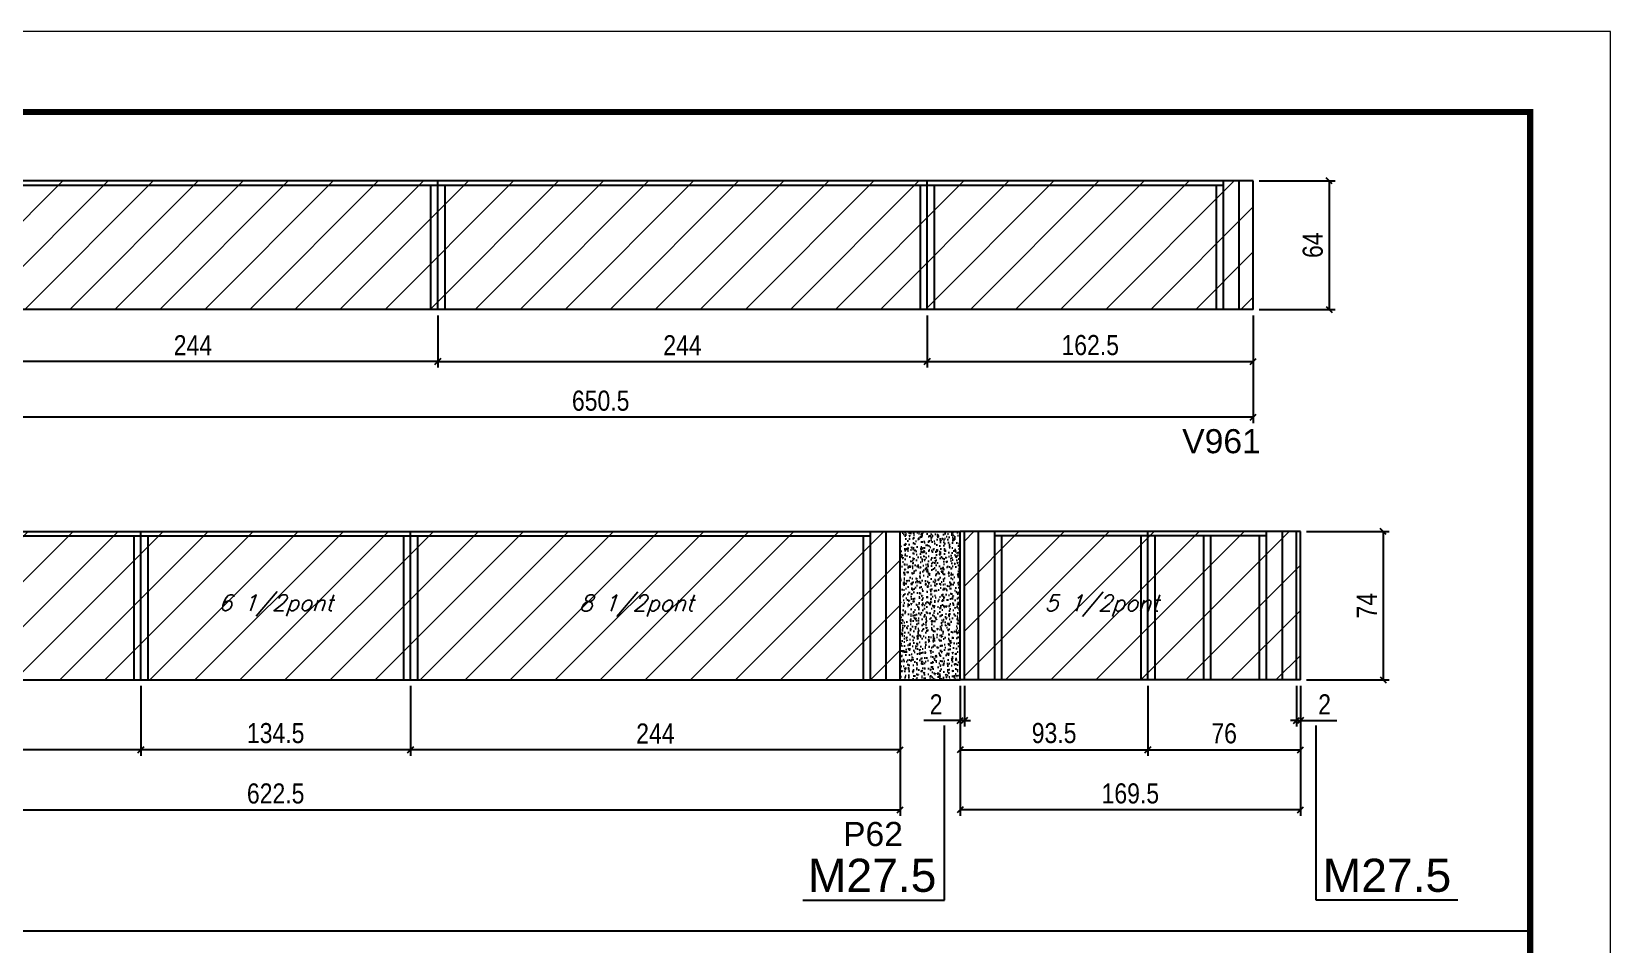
# Model space of a CAD drawing. Extents: x 3309 to 9563, y -2522 to 14608.
# Drawn here: x 8776 to 9563, y 9559 to 10014 of the extents above; entities that cross this region are included whole.
import ezdxf

# ---------------------------------------------------------------- set-up
doc = ezdxf.new("R2010")
doc.units = 0
doc.linetypes.add('DASHED', pattern=[0.75, 0.5, -0.25])
for name, color, linetype in [('5', 5, 'Continuous'), ('COTA', 241, 'Continuous'), ('NOMENCLATURA', 7, 'Continuous'), ('Painéis', 200, 'Continuous'), ('SARR_2.2x7', 40, 'Continuous'), ('SARR_3.5x7', 81, 'Continuous'), ('texto', 7, 'Continuous')]:
    doc.layers.add(name, color=color, linetype=linetype)
for name, color, linetype, lineweight in [('Folhas', 255, 'Continuous', 9), ('Hachura', 251, 'Continuous', 9), ('SARRAFO DE PRESSAO', 251, 'DASHED', 9)]:
    doc.layers.add(name, color=color, linetype=linetype, lineweight=lineweight)
doc.styles.add('COTA TECNICA', font='techl___.ttf', dxfattribs={"height": 10})
doc.styles.add('Romans', font='romans.shx')
doc.styles.get("Standard").update_dxf_attribs({"font": 'arial.ttf'})
doc.dimstyles.new('PAINEL', dxfattribs={"dimtxt": 10, "dimasz": 3, "dimexe": 3, "dimexo": 3, "dimgap": 3, "dimtad": 1, "dimdec": 1, "dimzin": 12, "dimdsep": 46, "dimtxsty": 'COTA TECNICA', "dimblk1": 'OBLIQUE', "dimblk2": 'OBLIQUE', "dimsah": 1, "dimcen": 0.9, "dimclrd": 4, "dimclre": 4, "dimclrt": 240, "dimadec": 1, "dimazin": 3, "dimtfac": 1, "dimtdec": 1, "dimtmove": 0, "dimatfit": 3, "dimfxl": 1, "dimtolj": 1, "dimtzin": 12, "dimarcsym": 0})
pattern_1 = [(45, (1585, 375.25), (-11.22532, 11.22532), [])]

# ---------------------------------------------------------------- blocks, each defined once
blk = doc.blocks.new('9999999999')
at = {"layer": 'Folhas'}
blk.add_lwpolyline([(98138.98, 34190.21), (99623.98, 34190.21), (99623.98, 35240.21), (98138.98, 35240.21)], close=True, dxfattribs=at)
at = {"layer": 'Folhas', "color": 30, "const_width": 3}
blk.add_lwpolyline([(98213.98, 34230.21), (99583.98, 34230.21), (99583.98, 35200.21), (98213.98, 35200.21)], close=True, dxfattribs=at)
blk = doc.blocks.new('_Oblique')
at = {"color": 0, "linetype": 'ByBlock', "lineweight": -2}
blk.add_line((-0.5, -0.5), (0.5, 0.5), dxfattribs=at)
blk = doc.blocks.new('*D2940')
at = {"layer": 'COTA', "color": 4, "linetype": 'ByBlock', "lineweight": -2, "transparency": 16777216}
for p, q in [((8734.34, 9872.15), (8734.34, 9846.24)), ((8978.34, 9872.15), (8978.34, 9846.24)), ((8978.34, 9849.24), (8734.34, 9849.24))]:
    blk.add_line(p, q, dxfattribs=at)
at = {"layer": 'Defpoints', "color": 0, "linetype": 'ByBlock', "transparency": 16777216}
for p in [(8734.34, 9875.15), (8978.34, 9875.15), (8734.34, 9849.24)]:
    blk.add_point(p, dxfattribs=at)
at = {"layer": 'COTA', "color": 4, "linetype": 'ByBlock', "lineweight": -2, "transparency": 16777216, "xscale": 3, "yscale": 3, "zscale": 3, "rotation": 180}
blk.add_blockref('_Oblique', (8734.34, 9849.24), dxfattribs=at)
at = {"layer": 'COTA', "color": 4, "linetype": 'ByBlock', "lineweight": -2, "transparency": 16777216, "xscale": 3, "yscale": 3, "zscale": 3}
blk.add_blockref('_Oblique', (8978.34, 9849.24), dxfattribs=at)
at = {"layer": 'COTA', "color": 240, "linetype": 'ByBlock', "transparency": 16777216, "insert": (8856.34, 9857.31), "char_height": 10, "attachment_point": 5, "style": 'COTA TECNICA'}
blk.add_mtext('\\A1;244', dxfattribs=at)
blk = doc.blocks.new('*D2944')
at = {"layer": 'COTA', "color": 4, "linetype": 'ByBlock', "lineweight": -2, "transparency": 16777216}
for p, q in [((8734.34, 9872.15), (8734.34, 9818.53)), ((9384.84, 9872.15), (9384.84, 9818.53)), ((9384.84, 9821.53), (8734.34, 9821.53))]:
    blk.add_line(p, q, dxfattribs=at)
at = {"layer": 'Defpoints', "color": 0, "linetype": 'ByBlock', "transparency": 16777216}
for p in [(8734.34, 9875.15), (9384.84, 9875.15), (8734.34, 9821.53)]:
    blk.add_point(p, dxfattribs=at)
at = {"layer": 'COTA', "color": 4, "linetype": 'ByBlock', "lineweight": -2, "transparency": 16777216, "xscale": 3, "yscale": 3, "zscale": 3, "rotation": 180}
blk.add_blockref('_Oblique', (8734.34, 9821.53), dxfattribs=at)
at = {"layer": 'COTA', "color": 4, "linetype": 'ByBlock', "lineweight": -2, "transparency": 16777216, "xscale": 3, "yscale": 3, "zscale": 3}
blk.add_blockref('_Oblique', (9384.84, 9821.53), dxfattribs=at)
at = {"layer": 'COTA', "color": 240, "linetype": 'ByBlock', "transparency": 16777216, "insert": (9059.59, 9829.64), "char_height": 10, "attachment_point": 5, "style": 'COTA TECNICA'}
blk.add_mtext('\\A1;650.5', dxfattribs=at)
blk = doc.blocks.new('*D2941')
at = {"layer": 'COTA', "color": 4, "lineweight": -2, "transparency": 16777216}
for p, q in [((8978.34, 9872.15), (8978.34, 9846.24)), ((9222.34, 9872.15), (9222.34, 9846.24)), ((8978.34, 9849.24), (9222.34, 9849.24))]:
    blk.add_line(p, q, dxfattribs=at)
at = {"layer": 'Defpoints', "color": 0, "transparency": 16777216}
for p in [(8978.34, 9875.15, 0), (9222.34, 9875.15, 0), (9222.34, 9849.24)]:
    blk.add_point(p, dxfattribs=at)
at = {"layer": 'COTA', "color": 4, "lineweight": -2, "transparency": 16777216, "xscale": 3, "yscale": 3, "zscale": 3, "rotation": 180}
blk.add_blockref('_Oblique', (8978.34, 9849.24), dxfattribs=at)
at = {"layer": 'COTA', "color": 4, "lineweight": -2, "transparency": 16777216, "xscale": 3, "yscale": 3, "zscale": 3}
blk.add_blockref('_Oblique', (9222.34, 9849.24), dxfattribs=at)
at = {"layer": 'COTA', "color": 240, "transparency": 16777216, "insert": (9100.34, 9857.31), "char_height": 10, "attachment_point": 5, "style": 'COTA TECNICA'}
blk.add_mtext('\\A1;244', dxfattribs=at)
blk = doc.blocks.new('*D2945')
at = {"layer": 'COTA', "color": 4, "lineweight": -2, "transparency": 16777216}
for p, q in [((9222.34, 9872.15), (9222.34, 9846.24)), ((9384.84, 9872.15), (9384.84, 9846.24)), ((9222.34, 9849.24), (9384.84, 9849.24))]:
    blk.add_line(p, q, dxfattribs=at)
at = {"layer": 'Defpoints', "color": 0, "transparency": 16777216}
for p in [(9222.34, 9875.15, 0), (9384.84, 9875.15, 0), (9384.84, 9849.24)]:
    blk.add_point(p, dxfattribs=at)
at = {"layer": 'COTA', "color": 4, "lineweight": -2, "transparency": 16777216, "xscale": 3, "yscale": 3, "zscale": 3, "rotation": 180}
blk.add_blockref('_Oblique', (9222.34, 9849.24), dxfattribs=at)
at = {"layer": 'COTA', "color": 4, "lineweight": -2, "transparency": 16777216, "xscale": 3, "yscale": 3, "zscale": 3}
blk.add_blockref('_Oblique', (9384.84, 9849.24), dxfattribs=at)
at = {"layer": 'COTA', "color": 240, "transparency": 16777216, "insert": (9303.59, 9857.35), "char_height": 10, "attachment_point": 5, "style": 'COTA TECNICA'}
blk.add_mtext('\\A1;162.5', dxfattribs=at)
blk = doc.blocks.new('*D2947')
at = {"layer": 'COTA', "color": 4, "lineweight": -2, "transparency": 16777216}
for p, q in [((9387.84, 9939.15), (9425.65, 9939.15)), ((9422.65, 9939.15), (9422.65, 9875.15)), ((9387.84, 9875.15), (9425.65, 9875.15))]:
    blk.add_line(p, q, dxfattribs=at)
at = {"layer": 'Defpoints', "color": 0, "transparency": 16777216}
for p in [(9384.84, 9939.15), (9384.84, 9875.15), (9422.65, 9875.15)]:
    blk.add_point(p, dxfattribs=at)
at = {"layer": 'COTA', "color": 4, "lineweight": -2, "transparency": 16777216, "xscale": 3, "yscale": 3, "zscale": 3}
for p, rotation in [((9422.65, 9939.15), 90), ((9422.65, 9875.15), 270)]:
    blk.add_blockref('_Oblique', p, dxfattribs=dict(at, rotation=rotation))
at = {"layer": 'COTA', "color": 240, "transparency": 16777216, "insert": (9414.55, 9907.15), "char_height": 10, "attachment_point": 5, "rotation": 90, "style": 'COTA TECNICA'}
blk.add_mtext('\\A1;64', dxfattribs=at)
blk = doc.blocks.new('*D2948')
at = {"layer": 'COTA', "color": 4, "lineweight": -2, "transparency": 16777216}
for p, q in [((8586.34, 9687.58), (8586.34, 9652.83)), ((8830.34, 9687.58), (8830.34, 9652.83)), ((8830.34, 9655.83), (8586.34, 9655.83))]:
    blk.add_line(p, q, dxfattribs=at)
at = {"layer": 'Defpoints', "color": 0, "transparency": 16777216}
for p in [(8586.34, 9690.58), (8830.34, 9690.58), (8586.34, 9655.83)]:
    blk.add_point(p, dxfattribs=at)
at = {"layer": 'COTA', "color": 4, "lineweight": -2, "transparency": 16777216, "xscale": 3, "yscale": 3, "zscale": 3, "rotation": 180}
blk.add_blockref('_Oblique', (8586.34, 9655.83), dxfattribs=at)
at = {"layer": 'COTA', "color": 4, "lineweight": -2, "transparency": 16777216, "xscale": 3, "yscale": 3, "zscale": 3}
blk.add_blockref('_Oblique', (8830.34, 9655.83), dxfattribs=at)
at = {"layer": 'COTA', "color": 240, "transparency": 16777216, "insert": (8708.34, 9663.91), "char_height": 10, "attachment_point": 5, "style": 'COTA TECNICA'}
blk.add_mtext('\\A1;244', dxfattribs=at)
blk = doc.blocks.new('*D2949')
at = {"layer": 'COTA', "color": 4, "lineweight": -2, "transparency": 16777216}
for p, q in [((8964.84, 9687.58), (8964.84, 9652.83)), ((9208.84, 9687.58), (9208.84, 9652.83)), ((9208.84, 9655.83), (8964.84, 9655.83))]:
    blk.add_line(p, q, dxfattribs=at)
at = {"layer": 'Defpoints', "color": 0, "transparency": 16777216}
for p in [(8964.84, 9690.58), (9208.84, 9690.58), (8964.84, 9655.83)]:
    blk.add_point(p, dxfattribs=at)
at = {"layer": 'COTA', "color": 4, "lineweight": -2, "transparency": 16777216, "xscale": 3, "yscale": 3, "zscale": 3, "rotation": 180}
blk.add_blockref('_Oblique', (8964.84, 9655.83), dxfattribs=at)
at = {"layer": 'COTA', "color": 4, "lineweight": -2, "transparency": 16777216, "xscale": 3, "yscale": 3, "zscale": 3}
blk.add_blockref('_Oblique', (9208.84, 9655.83), dxfattribs=at)
at = {"layer": 'COTA', "color": 240, "transparency": 16777216, "insert": (9086.84, 9663.91), "char_height": 10, "attachment_point": 5, "style": 'COTA TECNICA'}
blk.add_mtext('\\A1;244', dxfattribs=at)
blk = doc.blocks.new('*D2950')
at = {"layer": 'COTA', "color": 4, "lineweight": -2, "transparency": 16777216}
for p, q in [((8830.34, 9687.58), (8830.34, 9652.83)), ((8964.84, 9687.58), (8964.84, 9652.83)), ((8964.84, 9655.83), (8830.34, 9655.83))]:
    blk.add_line(p, q, dxfattribs=at)
at = {"layer": 'Defpoints', "color": 0, "transparency": 16777216}
for p in [(8830.34, 9690.58), (8964.84, 9690.58), (8830.34, 9655.83)]:
    blk.add_point(p, dxfattribs=at)
at = {"layer": 'COTA', "color": 4, "lineweight": -2, "transparency": 16777216, "xscale": 3, "yscale": 3, "zscale": 3, "rotation": 180}
blk.add_blockref('_Oblique', (8830.34, 9655.83), dxfattribs=at)
at = {"layer": 'COTA', "color": 4, "lineweight": -2, "transparency": 16777216, "xscale": 3, "yscale": 3, "zscale": 3}
blk.add_blockref('_Oblique', (8964.84, 9655.83), dxfattribs=at)
at = {"layer": 'COTA', "color": 240, "transparency": 16777216, "insert": (8897.59, 9664.05), "char_height": 10, "attachment_point": 5, "style": 'COTA TECNICA'}
blk.add_mtext('\\A1;134.5', dxfattribs=at)
blk = doc.blocks.new('*D2953')
at = {"layer": 'COTA', "color": 4, "lineweight": -2, "transparency": 16777216}
for p, q in [((8586.34, 9688), (8586.34, 9622.86)), ((9208.84, 9687.58), (9208.84, 9622.86)), ((8586.34, 9625.86), (9208.84, 9625.86))]:
    blk.add_line(p, q, dxfattribs=at)
at = {"layer": 'Defpoints', "color": 0, "transparency": 16777216}
for p in [(8586.34, 9691), (9208.84, 9690.58), (9208.84, 9625.86)]:
    blk.add_point(p, dxfattribs=at)
at = {"layer": 'COTA', "color": 4, "lineweight": -2, "transparency": 16777216, "xscale": 3, "yscale": 3, "zscale": 3, "rotation": 180}
blk.add_blockref('_Oblique', (8586.34, 9625.86), dxfattribs=at)
at = {"layer": 'COTA', "color": 4, "lineweight": -2, "transparency": 16777216, "xscale": 3, "yscale": 3, "zscale": 3}
blk.add_blockref('_Oblique', (9208.84, 9625.86), dxfattribs=at)
at = {"layer": 'COTA', "color": 240, "transparency": 16777216, "insert": (8897.59, 9633.97), "char_height": 10, "attachment_point": 5, "style": 'COTA TECNICA'}
blk.add_mtext('\\A1;622.5', dxfattribs=at)
blk = doc.blocks.new('*D2954')
at = {"layer": 'COTA', "color": 4, "lineweight": -2, "transparency": 16777216}
for p, q in [((9238.84, 9687.58), (9238.84, 9622.86)), ((9408.34, 9687.58), (9408.34, 9622.86)), ((9408.34, 9625.86), (9238.84, 9625.86))]:
    blk.add_line(p, q, dxfattribs=at)
at = {"layer": 'Defpoints', "color": 0, "transparency": 16777216}
for p in [(9238.84, 9690.58), (9408.34, 9690.58), (9238.84, 9625.86)]:
    blk.add_point(p, dxfattribs=at)
at = {"layer": 'COTA', "color": 4, "lineweight": -2, "transparency": 16777216, "xscale": 3, "yscale": 3, "zscale": 3, "rotation": 180}
blk.add_blockref('_Oblique', (9238.84, 9625.86), dxfattribs=at)
at = {"layer": 'COTA', "color": 4, "lineweight": -2, "transparency": 16777216, "xscale": 3, "yscale": 3, "zscale": 3}
blk.add_blockref('_Oblique', (9408.34, 9625.86), dxfattribs=at)
at = {"layer": 'COTA', "color": 240, "transparency": 16777216, "insert": (9323.59, 9634), "char_height": 10, "attachment_point": 5, "style": 'COTA TECNICA'}
blk.add_mtext('\\A1;169.5', dxfattribs=at)
blk = doc.blocks.new('*D2955')
at = {"layer": 'COTA', "color": 4, "lineweight": -2, "transparency": 16777216}
for p, q in [((9238.84, 9687.58), (9238.84, 9652.83)), ((9332.34, 9687.58), (9332.34, 9652.83)), ((9238.84, 9655.83), (9332.34, 9655.83))]:
    blk.add_line(p, q, dxfattribs=at)
at = {"layer": 'Defpoints', "color": 0, "transparency": 16777216}
for p in [(9238.84, 9690.58), (9332.34, 9690.58), (9332.34, 9655.83)]:
    blk.add_point(p, dxfattribs=at)
at = {"layer": 'COTA', "color": 4, "lineweight": -2, "transparency": 16777216, "xscale": 3, "yscale": 3, "zscale": 3, "rotation": 180}
blk.add_blockref('_Oblique', (9238.84, 9655.83), dxfattribs=at)
at = {"layer": 'COTA', "color": 4, "lineweight": -2, "transparency": 16777216, "xscale": 3, "yscale": 3, "zscale": 3}
blk.add_blockref('_Oblique', (9332.34, 9655.83), dxfattribs=at)
at = {"layer": 'COTA', "color": 240, "transparency": 16777216, "insert": (9285.59, 9664.08), "char_height": 10, "attachment_point": 5, "style": 'COTA TECNICA'}
blk.add_mtext('\\A1;93.5', dxfattribs=at)
blk = doc.blocks.new('*D2956')
at = {"layer": 'COTA', "color": 4, "lineweight": -2, "transparency": 16777216}
for p, q in [((9332.34, 9687.58), (9332.34, 9652.83)), ((9408.34, 9687.58), (9408.34, 9652.83)), ((9332.34, 9655.83), (9408.34, 9655.83))]:
    blk.add_line(p, q, dxfattribs=at)
at = {"layer": 'Defpoints', "color": 0, "transparency": 16777216}
for p in [(9332.34, 9690.58), (9408.34, 9690.58), (9408.34, 9655.83)]:
    blk.add_point(p, dxfattribs=at)
at = {"layer": 'COTA', "color": 4, "lineweight": -2, "transparency": 16777216, "xscale": 3, "yscale": 3, "zscale": 3, "rotation": 180}
blk.add_blockref('_Oblique', (9332.34, 9655.83), dxfattribs=at)
at = {"layer": 'COTA', "color": 4, "lineweight": -2, "transparency": 16777216, "xscale": 3, "yscale": 3, "zscale": 3}
blk.add_blockref('_Oblique', (9408.34, 9655.83), dxfattribs=at)
at = {"layer": 'COTA', "color": 240, "transparency": 16777216, "insert": (9370.34, 9663.93), "char_height": 10, "attachment_point": 5, "style": 'COTA TECNICA'}
blk.add_mtext('\\A1;76', dxfattribs=at)
blk = doc.blocks.new('*D2957')
at = {"layer": 'COTA', "color": 4, "lineweight": -2, "transparency": 16777216}
for p, q in [((9238.84, 9687.58), (9238.84, 9667.42)), ((9240.84, 9687.58), (9240.84, 9667.42)), ((9238.84, 9670.42), (9220.73, 9670.42)), ((9240.84, 9670.42), (9238.84, 9670.42)), ((9240.84, 9670.42), (9243.84, 9670.42))]:
    blk.add_line(p, q, dxfattribs=at)
at = {"layer": 'Defpoints', "color": 0, "transparency": 16777216}
for p in [(9238.84, 9690.58), (9240.84, 9690.58), (9238.84, 9670.42)]:
    blk.add_point(p, dxfattribs=at)
at = {"layer": 'COTA', "color": 4, "lineweight": -2, "transparency": 16777216, "xscale": 3, "yscale": 3, "zscale": 3}
blk.add_blockref('_Oblique', (9238.84, 9670.42), dxfattribs=at)
at = {"layer": 'COTA', "color": 4, "lineweight": -2, "transparency": 16777216, "xscale": 3, "yscale": 3, "zscale": 3, "rotation": 180}
blk.add_blockref('_Oblique', (9240.84, 9670.42), dxfattribs=at)
at = {"layer": 'COTA', "color": 240, "transparency": 16777216, "insert": (9226.78, 9678.42), "char_height": 10, "attachment_point": 5, "style": 'COTA TECNICA'}
blk.add_mtext('\\A1;2', dxfattribs=at)
blk = doc.blocks.new('*D2943')
at = {"layer": 'COTA', "color": 4, "lineweight": -2, "transparency": 16777216}
for p, q in [((9406.34, 9687.58), (9406.34, 9667.42)), ((9408.34, 9687.58), (9408.34, 9667.42)), ((9406.34, 9670.42), (9403.34, 9670.42)), ((9406.34, 9670.42), (9408.34, 9670.42)), ((9408.34, 9670.42), (9426.45, 9670.42))]:
    blk.add_line(p, q, dxfattribs=at)
at = {"layer": 'Defpoints', "color": 0, "transparency": 16777216}
for p in [(9406.34, 9690.58), (9408.34, 9690.58), (9408.34, 9670.42)]:
    blk.add_point(p, dxfattribs=at)
at = {"layer": 'COTA', "color": 4, "lineweight": -2, "transparency": 16777216, "xscale": 3, "yscale": 3, "zscale": 3}
blk.add_blockref('_Oblique', (9406.34, 9670.42), dxfattribs=at)
at = {"layer": 'COTA', "color": 4, "lineweight": -2, "transparency": 16777216, "xscale": 3, "yscale": 3, "zscale": 3, "rotation": 180}
blk.add_blockref('_Oblique', (9408.34, 9670.42), dxfattribs=at)
at = {"layer": 'COTA', "color": 240, "transparency": 16777216, "insert": (9420.4, 9678.42), "char_height": 10, "attachment_point": 5, "style": 'COTA TECNICA'}
blk.add_mtext('\\A1;2', dxfattribs=at)
blk = doc.blocks.new('*D2958')
at = {"layer": 'COTA', "color": 4, "lineweight": -2, "transparency": 16777216}
for p, q in [((9411.34, 9764.58), (9452.54, 9764.58)), ((9449.54, 9764.58), (9449.54, 9690.58)), ((9411.34, 9690.58), (9452.54, 9690.58))]:
    blk.add_line(p, q, dxfattribs=at)
at = {"layer": 'Defpoints', "color": 0, "transparency": 16777216}
for p in [(9408.34, 9764.58), (9408.34, 9690.58), (9449.54, 9690.58)]:
    blk.add_point(p, dxfattribs=at)
at = {"layer": 'COTA', "color": 4, "lineweight": -2, "transparency": 16777216, "xscale": 3, "yscale": 3, "zscale": 3}
for p, rotation in [((9449.54, 9764.58), 90), ((9449.54, 9690.58), 270)]:
    blk.add_blockref('_Oblique', p, dxfattribs=dict(at, rotation=rotation))
at = {"layer": 'COTA', "color": 240, "transparency": 16777216, "insert": (9441.47, 9727.58), "char_height": 10, "attachment_point": 5, "rotation": 90, "style": 'COTA TECNICA'}
blk.add_mtext('\\A1;74', dxfattribs=at)

msp = doc.modelspace()

# ---------------------------------------------------------------- hatches: boundary and pattern name
at = {"layer": 'COTA'}
h = msp.add_hatch(dxfattribs=at)
h.set_pattern_fill('AR-CONC', color=256, scale=0.03)
h.set_pattern_definition([(50, (0, -22.1034), (5.46554, -0.4781726), [0.5715, -6.2865]), (355, (0, -22.1034), (-1.0573026, 5.7317054), [0.4572, -5.0292175]), (100.451445, (0.4555, -22.143), (4.4082374, 5.2535326), [0.4857003, -5.3427073]), (46.1842, (0, -20.5794), (8.1323712, -1.26127), [0.85725, -9.42975]), (96.63556, (0.678, -20.6845), (7.122124, 7.4227837), [0.7285507, -8.014068]), (351.18415, (0, -20.579), (7.122124, 7.422784), [0.685799, -7.543792]), (21, (0.762, -20.9604), (4.5484317, -3.067956), [0.5715, -6.2865]), (326, (0.762, -20.9604), (1.8540609, 5.525639), [0.4572, -5.0292]), (71.451445, (1.141, -21.216), (6.4024926, 2.457683), [0.4857003, -5.3426981]), (37.5, (0, -22.1034), (0.0926581, 2.53665117), [0, -4.96824, 0, -5.1054, 0, -5.04825]), (7.5, (0, -22.1034), (2.0045899, 3.00541724), [0, -2.91084, 0, -4.85394, 0, -1.92405]), (327.5, (-1.6993, -22.1034), (4.06771786, -0.17186232), [0, -1.905, 0, -5.9436, 0, -7.8867]), (317.5, (-2.4613, -22.1034), (4.4438754, 0.7627947), [0, -2.4765, 0, -3.94716, 0, -5.6007])])
h.paths.add_polyline_path([(9208.84, 9690.58), (9238.84, 9690.58), (9238.84, 9764.58), (9208.84, 9764.58)])
at = {"layer": 'Hachura', "linetype": 'ByBlock'}
h = msp.add_hatch(dxfattribs=at)
h.set_pattern_fill('ANSI31', color=256, scale=5)
h.set_pattern_definition(pattern_1)
h.paths.add_polyline_path([(8704.34, 9875.15), (8704.34, 9939.15), (8508.34, 9939.15), (8508.34, 9875.15)])
h.paths.add_polyline_path([(8978.34, 9875.15), (8978.34, 9939.15), (8734.34, 9939.15), (8734.34, 9875.15)])
h.paths.add_polyline_path([(8978.34, 9939.15), (8978.34, 9875.15), (9222.34, 9875.15), (9222.34, 9939.15)])
h.paths.add_polyline_path([(9384.84, 9939.15), (9222.34, 9939.15), (9222.34, 9875.15), (9384.84, 9875.15)])
h = msp.add_hatch(dxfattribs=at)
h.set_pattern_fill('ANSI31', color=256, scale=5)
h.set_pattern_definition(pattern_1)
h.paths.add_polyline_path([(8586.34, 9710.58), (8564.34, 9710.58), (8564.34, 9754.58), (8508.34, 9754.58), (8508.34, 9690.58), (8586.34, 9690.58)])
h.paths.add_polyline_path([(8830.34, 9764.58), (8586.34, 9764.58), (8586.34, 9690.58), (8830.34, 9690.58)])
h.paths.add_polyline_path([(8964.84, 9764.58), (8830.34, 9764.58), (8830.34, 9690.58), (8964.84, 9690.58)])
h.paths.add_polyline_path([(9208.84, 9764.58), (8964.84, 9764.58), (8964.84, 9690.58), (9208.84, 9690.58)])
h.paths.add_polyline_path([(9362.84, 9764.58), (9240.84, 9764.58), (9240.84, 9690.58), (9362.84, 9690.58)])
h.paths.add_polyline_path([(9408.34, 9764.58), (9362.84, 9764.58), (9362.84, 9690.58), (9408.34, 9690.58)])

# ---------------------------------------------------------------- linework, layer by layer
at = {"layer": 'COTA'}
for p, q in [((9208.84, 9764.58), (9238.84, 9764.58)), ((9208.84, 9690.58), (9238.84, 9690.58)), ((8152.87, 9565.64), (9522.87, 9565.64))]:
    msp.add_line(p, q, dxfattribs=at)
at = {"layer": 'NOMENCLATURA', "linetype": 'Continuous'}
for p, q in [((9230.93, 9580.83), (9230.93, 9667.91)), ((9416.25, 9580.83), (9416.25, 9667.91)), ((9160.3, 9580.83), (9230.93, 9580.83)), ((9486.88, 9580.83), (9416.25, 9580.83))]:
    msp.add_line(p, q, dxfattribs=at)
at = {"layer": 'Painéis', "linetype": 'ByBlock'}
for p, q in [((9384.84, 9939.15), (8734.34, 9939.15)), ((8978.34, 9875.15), (8978.34, 9939.15)), ((9222.34, 9875.15), (9222.34, 9939.15)), ((9384.84, 9875.15), (9384.84, 9939.15)), ((9384.84, 9875.15), (8734.34, 9875.15)), ((8586.34, 9764.58), (9208.84, 9764.58)), ((8830.34, 9690.58), (8830.34, 9764.58)), ((8964.84, 9690.58), (8964.84, 9764.58)), ((9208.84, 9690.58), (9208.84, 9764.58)), ((9408.34, 9764.58), (9238.84, 9764.58)), ((9238.84, 9690.58), (9238.84, 9764.58)), ((9240.84, 9690.58), (9240.84, 9764.58)), ((9332.34, 9690.58), (9332.34, 9764.58)), ((9406.34, 9690.58), (9406.34, 9764.58)), ((9408.34, 9690.58), (9408.34, 9764.58)), ((8508.34, 9690.58), (9208.84, 9690.58)), ((9408.34, 9690.58), (9238.84, 9690.58))]:
    msp.add_line(p, q, dxfattribs=at)
at = {"layer": 'SARR_2.2x7', "linetype": 'Continuous'}
for p, q in [((9377.84, 9875.15), (9377.84, 9939.15)), ((8978.34, 9936.95), (8749.34, 9936.95)), ((9222.34, 9936.95), (8978.34, 9936.95)), ((9369.84, 9936.95), (9222.34, 9936.95)), ((8586.34, 9762.38), (8830.34, 9762.38)), ((8830.34, 9762.38), (8964.84, 9762.38)), ((8964.84, 9762.38), (9193.84, 9762.38)), ((9201.84, 9690.58), (9201.84, 9764.58)), ((9247.84, 9690.58), (9247.84, 9764.58)), ((9332.34, 9762.38), (9255.84, 9762.38)), ((9391.34, 9762.38), (9332.34, 9762.38)), ((9399.34, 9690.58), (9399.34, 9764.58))]:
    msp.add_line(p, q, dxfattribs=at)
at = {"layer": 'SARR_3.5x7'}
for p, q in [((9369.84, 9939.15), (9369.84, 9875.15)), ((8974.84, 9936.95), (8974.84, 9875.15)), ((8981.84, 9936.95), (8981.84, 9875.15)), ((9218.84, 9936.95), (9218.84, 9875.15)), ((9225.84, 9936.95), (9225.84, 9875.15)), ((9366.34, 9936.95), (9366.34, 9875.15)), ((8826.84, 9762.38), (8826.84, 9690.58)), ((8833.84, 9762.38), (8833.84, 9690.58)), ((8961.34, 9762.38), (8961.34, 9690.58)), ((8968.34, 9762.38), (8968.34, 9690.58)), ((9190.34, 9762.38), (9190.34, 9690.58)), ((9193.84, 9764.58), (9193.84, 9690.58)), ((9255.84, 9764.58), (9255.84, 9690.58)), ((9259.34, 9762.38), (9259.34, 9690.58)), ((9328.84, 9762.38), (9328.84, 9690.58)), ((9335.84, 9762.38), (9335.84, 9690.58)), ((9360, 9762.38), (9360, 9690.58)), ((9363.5, 9762.38), (9363.5, 9690.58)), ((9387.84, 9762.38), (9387.84, 9690.58)), ((9391.34, 9764.58), (9391.34, 9690.58))]:
    msp.add_line(p, q, dxfattribs=at)

# ---------------------------------------------------------------- block references
at = {"layer": 'SARRAFO DE PRESSAO', "color": 6, "linetype": 'ByBlock'}
msp.add_blockref('9999999999', (-90061.11, -25226.65), dxfattribs=at)

# ---------------------------------------------------------------- texts
at = {"layer": '5', "linetype": 'Continuous'}
for s, rotation, p in [('V961', 0.00004, (9349.44, 9803.52)), ('P62', 359.99996, (9180.4, 9607.85))]:
    msp.add_text(s, height=12, rotation=rotation, dxfattribs=at).set_placement(p)
at = {"layer": 'NOMENCLATURA', "linetype": 'Continuous'}
for p in [(9162.87, 9585.03), (9419.46, 9585.03)]:
    msp.add_text('M27.5', height=16.5, dxfattribs=at).set_placement(p)
at = {"layer": 'texto', "color": 2, "char_height": 8, "attachment_point": 5, "style": 'Romans'}
for s, insert in [('{\\Q19;\\C256;6 1/2pont}', (8897.59, 9727.73)), ('{\\Q19;\\C256;8 1/2pont}', (9077.34, 9727.58)), ('{\\Q19;\\C256;5 1/2pont}', (9309.34, 9727.58))]:
    msp.add_mtext(s, dxfattribs=dict(at, insert=insert))

# ---------------------------------------------------------------- dimensions: what is measured, and where the dimension line sits
at = {"layer": 'COTA'}
for base, p1, p2, angle, picture, middle in [((9422.65, 9875.15), (9384.84, 9939.15), (9384.84, 9875.15), 90, '*D2947', (9414.55, 9907.15)), ((9449.54, 9690.58), (9408.34, 9764.58), (9408.34, 9690.58), 90, '*D2958', (9441.47, 9727.58)), ((8586.34, 9655.83), (8830.34, 9690.58), (8586.34, 9690.58), 180, '*D2948', (8708.34, 9663.91)), ((8964.84, 9655.83), (9208.84, 9690.58), (8964.84, 9690.58), 180, '*D2949', (9086.84, 9663.91)), ((9408.34, 9670.42), (9406.34, 9690.58), (9408.34, 9690.58), 180, '*D2943', (9420.4, 9678.42))]:
    dim = msp.add_linear_dim(base=base, p1=p1, p2=p2, angle=angle, dimstyle='PAINEL', dxfattribs=at)
    dim.commit()
    dim.dimension.update_dxf_attribs({"geometry": picture, "text_midpoint": middle})
at = {"layer": 'COTA', "linetype": 'ByBlock'}
dim = msp.add_linear_dim(base=(8734.34, 9849.24), p1=(8978.34, 9875.15), p2=(8734.34, 9875.15), angle=180, dimstyle='PAINEL', override={"dimtmove": 1}, dxfattribs=at)
dim.commit()
dim.dimension.update_dxf_attribs({"geometry": '*D2940', "text_midpoint": (8856.34, 9857.31)})
dim = msp.add_linear_dim(base=(8734.34, 9821.53), p1=(9384.84, 9875.15), p2=(8734.34, 9875.15), angle=180, dimstyle='PAINEL', dxfattribs=at)
dim.commit()
dim.dimension.update_dxf_attribs({"geometry": '*D2944', "text_midpoint": (9059.59, 9829.64)})
at = {"layer": 'COTA'}
for base, p1, p2, picture, middle in [((9222.34, 9849.24, 0), (8978.34, 9875.15), (9222.34, 9875.15), '*D2941', (9100.34, 9857.31, 0)), ((9384.84, 9849.24, 0), (9222.34, 9875.15), (9384.84, 9875.15), '*D2945', (9303.59, 9857.35, 0)), ((9208.84, 9625.86), (8586.34, 9691), (9208.84, 9690.58), '*D2953', (8897.59, 9633.97)), ((9238.84, 9670.42), (9240.84, 9690.58), (9238.84, 9690.58), '*D2957', (9226.78, 9678.42)), ((9238.84, 9625.86), (9408.34, 9690.58), (9238.84, 9690.58), '*D2954', (9323.59, 9634)), ((9332.34, 9655.83), (9238.84, 9690.58), (9332.34, 9690.58), '*D2955', (9285.59, 9664.08))]:
    dim = msp.add_linear_dim(base=base, p1=p1, p2=p2, dimstyle='PAINEL', dxfattribs=at)
    dim.commit()
    dim.dimension.update_dxf_attribs({"geometry": picture, "text_midpoint": middle})
dim = msp.add_linear_dim(base=(8830.34, 9655.83), p1=(8964.84, 9690.58), p2=(8830.34, 9690.58), angle=180, dimstyle='PAINEL', override={"dimtmove": 1}, dxfattribs=at)
dim.commit()
dim.dimension.update_dxf_attribs({"geometry": '*D2950', "text_midpoint": (8897.59, 9664.05)})
dim = msp.add_linear_dim(base=(9408.34, 9655.83), p1=(9332.34, 9690.58), p2=(9408.34, 9690.58), dimstyle='PAINEL', override={"dimtmove": 1}, dxfattribs=at)
dim.commit()
dim.dimension.update_dxf_attribs({"geometry": '*D2956', "text_midpoint": (9370.34, 9663.93)})

doc.saveas('drawing.dxf')
